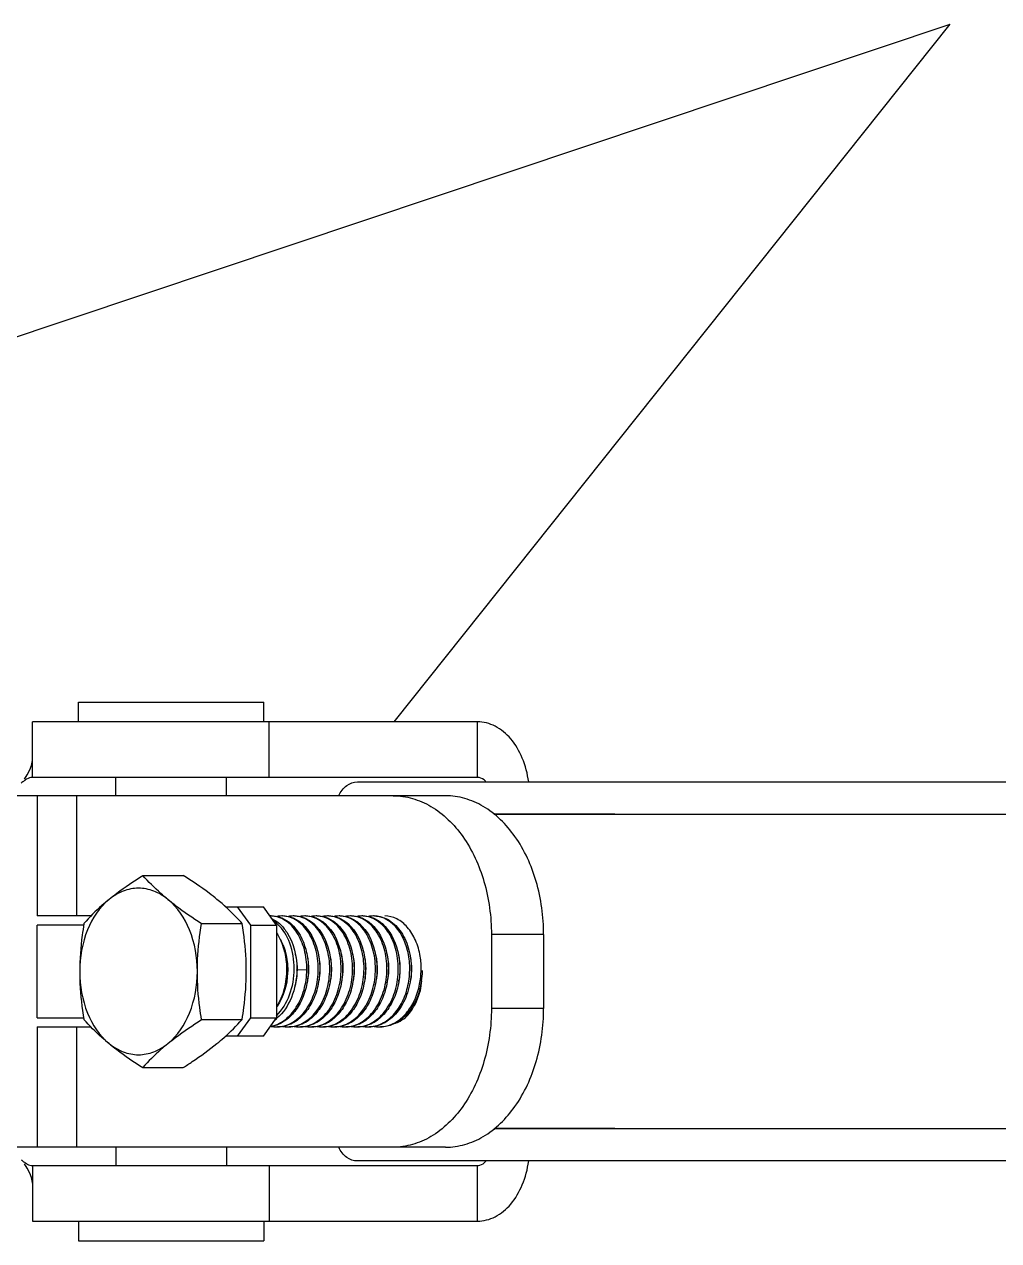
# Model space of a CAD drawing. Extents: x 1382187 to 1725648, y 860327 to 1571294.
# Drawn here: x 1536134 to 1536997, y 1227615 to 1228691 of the extents above; entities that cross this region are included whole.
import ezdxf

# ---------------------------------------------------------------- set-up
doc = ezdxf.new("R2010")
doc.units = 0
doc.header["$LTSCALE"] = 1000
doc.header["$MEASUREMENT"] = 0
doc.styles.get("Standard").update_dxf_attribs({"font": 'gbenor.shx', "bigfont": 'gbcbig.shx'})
doc.dimstyles.get("Standard").update_dxf_attribs({"dimtxt": 0.18, "dimasz": 0.18, "dimexe": 0.18, "dimexo": 0.0625, "dimgap": 0.09, "dimtad": 0, "dimtih": 1, "dimtoh": 1, "dimdec": 4, "dimzin": 0, "dimdsep": 46, "dimtxsty": 'Standard', "dimcen": 0.09, "dimadec": 0, "dimazin": 0, "dimtfac": 1, "dimtdec": 4, "dimtofl": 0, "dimtmove": 0, "dimatfit": 3, "dimfxl": 0, "dimtolj": 1, "dimtzin": 0, "dimarcsym": 0})

msp = doc.modelspace()

# ---------------------------------------------------------------- linework, layer by layer
for p, q in [((1536182.2, 1228073.8), (1536182.2, 1228091.1)), ((1536182.2, 1228091.1), (1536346.4, 1228091.1)), ((1536346.4, 1228073.8), (1536346.4, 1228091.1)), ((1536141.7, 1228024.7), (1536141.7, 1228073.8)), ((1536535.3, 1228073.8), (1536141.7, 1228073.8)), ((1536351.1, 1228024.7), (1536351.1, 1228073.8)), ((1536535.3, 1228024.7), (1536535.3, 1228073.8)), ((1536535.3, 1228024.7), (1536141.7, 1228024.7)), ((1536215.3, 1228008.4), (1536215.3, 1228024.7)), ((1536313.4, 1228008.4), (1536313.4, 1228024.7)), ((1536429.1, 1228020.7), (1538883, 1228020.7)), ((1536460.9, 1228008.4), (1536086, 1228008.4)), ((1536145.8, 1228008.4), (1536145.8, 1227902.1)), ((1536180.5, 1228008.4), (1536180.5, 1227902.1)), ((1536507.2, 1228008.4), (1536460.9, 1228008.4)), ((1536550, 1227992), (1538598.5, 1227992)), ((1536656.9, 1227992), (1536550.4, 1227992)), ((1536239.2, 1227938), (1536275, 1227938)), ((1536193.3, 1227902.1), (1536145.7, 1227902.1)), ((1536312.3, 1227910.3), (1536345.9, 1227910.3)), ((1536322.8, 1227910.3), (1536334.4, 1227893.9)), ((1536357.5, 1227893.9), (1536345.9, 1227910.3)), ((1536145.8, 1227812.1), (1536145.8, 1227893.9)), ((1536186.9, 1227893.9), (1536145.8, 1227893.9)), ((1536291.2, 1227895.5), (1536327.1, 1227895.5)), ((1536334.4, 1227893.9), (1536334.4, 1227812.1)), ((1536334.4, 1227893.9), (1536357.5, 1227893.9)), ((1536357.5, 1227893.9), (1536357.5, 1227812.1)), ((1536547.7, 1227885.7), (1536547.7, 1227820.3)), ((1536593.9, 1227885.7), (1536547.7, 1227885.7)), ((1536593.9, 1227885.7), (1536593.9, 1227820.3)), ((1536375.7, 1227854.2), (1536375.5, 1227854.2)), ((1536384.4, 1227854.5), (1536375.7, 1227854.2)), ((1536593.9, 1227820.3), (1536547.7, 1227820.3)), ((1536145.8, 1227812.1), (1536186.9, 1227812.1)), ((1536145.8, 1227804), (1536145.8, 1227697.6)), ((1536145.8, 1227804), (1536193.3, 1227804)), ((1536180.5, 1227804), (1536180.5, 1227697.6)), ((1536291.2, 1227810.5), (1536327.1, 1227810.5)), ((1536334.4, 1227812.1), (1536322.8, 1227795.8)), ((1536334.4, 1227812.1), (1536357.5, 1227812.1)), ((1536345.9, 1227795.8), (1536357.5, 1227812.1)), ((1536471, 1227813.3), (1536470.9, 1227813.2)), ((1536345.9, 1227795.8), (1536312.3, 1227795.8)), ((1536239.2, 1227768), (1536275, 1227768)), ((1536550, 1227714), (1538598.5, 1227714)), ((1536656.9, 1227714), (1536550.4, 1227714)), ((1536460.9, 1227697.6), (1536086, 1227697.6)), ((1536215.3, 1227697.6), (1536215.3, 1227681.3)), ((1536313.4, 1227697.6), (1536313.4, 1227681.3)), ((1536507.2, 1227697.6), (1536460.9, 1227697.6)), ((1538883, 1227685.4), (1536429.1, 1227685.4)), ((1536141.7, 1227681.3), (1536141.7, 1227632.2)), ((1536141.7, 1227681.3), (1536535.3, 1227681.3)), ((1536351.1, 1227681.3), (1536351.1, 1227632.2)), ((1536535.3, 1227632.2), (1536535.3, 1227681.3)), ((1536141.7, 1227632.2), (1536535.3, 1227632.2)), ((1536182.2, 1227632.2), (1536182.2, 1227614.9)), ((1536346.4, 1227632.2), (1536346.4, 1227614.9)), ((1536182.2, 1227614.9), (1536346.4, 1227614.9))]:
    msp.add_line(p, q)
for points in [[(1536134.4, 1228023.2), (1536136.9, 1228026.9), (1536139.2, 1228031.4), (1536140.7, 1228035.3), (1536141.4, 1228038.2), (1536141.6, 1228039.9), (1536141.7, 1228040.4)], [(1536141.7, 1227665.7), (1536141.6, 1227666.1), (1536141.4, 1227667.8), (1536140.7, 1227670.8), (1536139.2, 1227674.6), (1536136.9, 1227679.1), (1536134.4, 1227682.8)]]:
    msp.add_lwpolyline(points)
for centre, radius, start, end in [((1536151.6, 1227998), 29.3, 123.7883, 124.1887), ((1536352.2, 1227879.9), 22.2, 90.0002, 91.1523), ((1536352.2, 1227879.8), 22.3, 86.7942, 89.9978), ((1536362.3, 1227879.5), 22.6, 90.048, 101.3296), ((1536362.3, 1227879.8), 22.3, 86.7948, 89.9978), ((1536372.5, 1227879.5), 22.6, 90.0486, 101.3889), ((1536372.4, 1227879.8), 22.3, 86.7953, 89.9977), ((1536382.6, 1227879.5), 22.6, 90.0485, 101.3698), ((1536382.6, 1227879.8), 22.3, 86.7955, 89.9977), ((1536392.7, 1227879.5), 22.6, 90.0482, 101.3466), ((1536392.7, 1227879.8), 22.3, 86.7949, 89.9977), ((1536402.8, 1227879.5), 22.6, 90.0488, 101.4019), ((1536402.8, 1227879.8), 22.3, 86.7954, 89.9977), ((1536412.9, 1227879.5), 22.6, 90.0485, 101.3836), ((1536412.9, 1227879.8), 22.3, 86.7954, 89.9977), ((1536423.1, 1227879.5), 22.6, 90.0523, 102.1493), ((1536423, 1227879.8), 22.3, 86.795, 89.9977), ((1536433.2, 1227879.5), 22.6, 90.0489, 101.4175), ((1536433.2, 1227879.8), 22.3, 86.7955, 89.9977), ((1536443.3, 1227879.5), 22.6, 90.0481, 101.3388), ((1536443.3, 1227879.8), 22.3, 86.795, 89.9978), ((1536418.8, 1227855.5), 66.8, 4.1257, 9.4027), ((1536416.5, 1227855.3), 69.1, 358.1063, 4.1306), ((1536306.4, 1227855.3), 69.2, 359.1399, 359.3167), ((1536317.6, 1227855.3), 58.1, 358.9629, 359.1986), ((1536416.9, 1227855.2), 68.6, 347.2993, 358.0279), ((1536416.3, 1227855.3), 69.3, 357.9987, 358.1134), ((1536417.6, 1227855.3), 69.2, 351.1719, 358.0614), ((1536417.6, 1227855.3), 69.2, 358.0532, 358.7181), ((1536349, 1227855.1), 57.1, 348.7877, 350.256), ((1536399.7, 1227855.1), 57, 347.8843, 350.3195), ((1536409.7, 1227855.1), 57.1, 349.0131, 350.0068), ((1536420.2, 1227854.9), 66.6, 344.3304, 351.1869), ((1536422.5, 1227854.3), 64.3, 344.0044, 344.2949), ((1536419.3, 1227849.5), 66.9, 348.6166, 355.814), ((1536357.3, 1227831.1), 27.1, 260.5385, 269.971), ((1536333.9, 1227839.6), 36.9, 307.5195, 310.6239), ((1536357.3, 1227830.8), 26.8, 270.0015, 272.6678), ((1536367.4, 1227831.1), 27.1, 260.5775, 269.9713), ((1536367.4, 1227830.8), 26.8, 270.0015, 272.6681), ((1536377.5, 1227831.1), 27.1, 260.4983, 269.9708), ((1536377.5, 1227830.8), 26.8, 270.0015, 272.6677), ((1536387.6, 1227831.1), 27.1, 260.3354, 269.9695), ((1536387.6, 1227830.8), 26.8, 270.0015, 272.668), ((1536397.8, 1227831.1), 27.1, 260.555, 269.9711), ((1536397.7, 1227830.8), 26.8, 270.0015, 272.6678), ((1536407.9, 1227831.1), 27.1, 260.5143, 269.9708), ((1536407.9, 1227830.8), 26.8, 270.0015, 272.6677), ((1536418, 1227831.1), 27.1, 260.5593, 269.9712), ((1536418, 1227830.8), 26.8, 270.0015, 272.668), ((1536428.1, 1227831.1), 27.1, 260.4778, 269.9708), ((1536428.1, 1227830.8), 26.8, 270.0015, 272.6677), ((1536438.2, 1227831.1), 27.1, 260.5247, 269.9709), ((1536438.2, 1227830.8), 26.8, 270.0015, 272.6677), ((1536448.3, 1227831.1), 27.1, 260.5751, 269.9713), ((1536448.3, 1227830.8), 26.8, 270.0015, 272.6681), ((1536151.6, 1227708.1), 29.3, 235.8113, 236.2117)]:
    msp.add_arc(centre, radius, start, end)
for points, knots in [([(1536580.7, 1228020.7), (1536579.7, 1228027.9), (1536576.2, 1228041.5), (1536566.1, 1228058.9), (1536552.1, 1228070.8), (1536540.7, 1228073.8), (1536535.3, 1228073.8)], [0, 0, 0, 0, 0.287892, 0.552013, 0.786654, 1, 1, 1, 1]), ([(1536135.1, 1228022.2), (1536134.9, 1228022), (1536133.6, 1228021.2), (1536132.5, 1228020.3), (1536131.6, 1228019.5)], [0, 0, 0, 0, 0.231104, 1, 1, 1, 1]), ([(1536141.7, 1228024.7), (1536141.2, 1228024.7), (1536138.9, 1228024.5), (1536136.8, 1228023.3), (1536135.3, 1228022.4)], [0, 0, 0, 0, 0.222245, 1, 1, 1, 1]), ([(1536412.6, 1228008.5), (1536414.3, 1228011.9), (1536418.6, 1228017.9), (1536425.8, 1228020.7), (1536429.1, 1228020.7)], [0, 0, 0, 0, 0.538137, 1, 1, 1, 1]), ([(1536542.9, 1228020.7), (1536542.4, 1228021.4), (1536540.4, 1228023.5), (1536537.4, 1228024.7), (1536535.3, 1228024.7)], [0, 0, 0, 0, 0.274002, 1, 1, 1, 1]), ([(1536460.9, 1228008.4), (1536466.6, 1228008.4), (1536478.3, 1228006.7), (1536501, 1227996.8), (1536525.5, 1227972.3), (1536543.5, 1227932.2), (1536547.7, 1227901.5), (1536547.7, 1227885.7)], [0, 0, 0, 0, 0.103597, 0.210948, 0.445697, 0.712571, 1, 1, 1, 1]), ([(1536593.9, 1227885.7), (1536593.9, 1227901.5), (1536589.8, 1227932.2), (1536571.7, 1227972.3), (1536547.2, 1227996.8), (1536524.5, 1228006.7), (1536512.9, 1228008.4), (1536507.2, 1228008.4)], [0, 0, 0, 0, 0.287429, 0.554303, 0.789052, 0.896403, 1, 1, 1, 1]), ([(1536209.4, 1227916.8), (1536211.6, 1227918.6), (1536221.2, 1227926.1), (1536231.3, 1227933), (1536239.2, 1227938)], [0, 0, 0, 0, 0.237123, 1, 1, 1, 1]), ([(1536261.4, 1227916.8), (1536259.3, 1227918.5), (1536251.5, 1227925.1), (1536244.2, 1227932.4), (1536239.2, 1227938)], [0, 0, 0, 0, 0.268858, 1, 1, 1, 1]), ([(1536304.8, 1227916.8), (1536302.6, 1227918.6), (1536293, 1227926.1), (1536282.9, 1227933), (1536275, 1227938)], [0, 0, 0, 0, 0.237123, 1, 1, 1, 1]), ([(1536261.4, 1227916.8), (1536257.7, 1227919.8), (1536249.5, 1227924.8), (1536235.4, 1227927.5), (1536221.4, 1227924.8), (1536213.2, 1227919.8), (1536209.4, 1227916.8)], [0, 0, 0, 0, 0.257487, 0.5, 0.742513, 1, 1, 1, 1]), ([(1536209.4, 1227916.8), (1536200.9, 1227909.8), (1536187.4, 1227889.2), (1536183.4, 1227865.5), (1536183.4, 1227853)], [0, 0, 0, 0, 0.468341, 1, 1, 1, 1]), ([(1536209.4, 1227916.8), (1536207.3, 1227915), (1536199.4, 1227908.4), (1536192.1, 1227901.1), (1536187.1, 1227895.5)], [0, 0, 0, 0, 0.268858, 1, 1, 1, 1]), ([(1536261.4, 1227916.8), (1536263.7, 1227914.9), (1536273.3, 1227907.4), (1536283.4, 1227900.5), (1536291.2, 1227895.5)], [0, 0, 0, 0, 0.237123, 1, 1, 1, 1]), ([(1536287.5, 1227853), (1536287.5, 1227865.5), (1536283.4, 1227889.2), (1536270, 1227909.8), (1536261.4, 1227916.8)], [0, 0, 0, 0, 0.531659, 1, 1, 1, 1]), ([(1536327.1, 1227895.5), (1536325.5, 1227897.3), (1536318.5, 1227904.8), (1536310.9, 1227911.8), (1536304.8, 1227916.8)], [0, 0, 0, 0, 0.2325, 1, 1, 1, 1]), ([(1536384.4, 1227854.5), (1536384.5, 1227860.5), (1536383.1, 1227872.1), (1536376.7, 1227887.4), (1536366.7, 1227898.5), (1536357.7, 1227901.8), (1536353.4, 1227902)], [0, 0, 0, 0, 0.291821, 0.560232, 0.794326, 1, 1, 1, 1]), ([(1536353.5, 1227902.1), (1536356.4, 1227902.1), (1536362.6, 1227900.8), (1536367.9, 1227897.4), (1536370.2, 1227895.3)], [0, 0, 0, 0, 0.482388, 1, 1, 1, 1]), ([(1536358.5, 1227804), (1536363.2, 1227804.2), (1536373.1, 1227807.5), (1536384.6, 1227818.9), (1536392.3, 1227834.7), (1536395.3, 1227852.9), (1536393.5, 1227871), (1536387.2, 1227886.9), (1536377.1, 1227898.4), (1536367.9, 1227901.8), (1536363.6, 1227902)], [0, 0, 0, 0, 0.109411, 0.23076, 0.366314, 0.510391, 0.653213, 0.784895, 0.899597, 1, 1, 1, 1]), ([(1536363.6, 1227902.1), (1536366.5, 1227902.1), (1536372.7, 1227900.8), (1536378, 1227897.4), (1536380.4, 1227895.3)], [0, 0, 0, 0, 0.482394, 1, 1, 1, 1]), ([(1536368.6, 1227804), (1536373.3, 1227804.2), (1536383.3, 1227807.5), (1536394.8, 1227818.9), (1536402.4, 1227834.7), (1536405.4, 1227852.9), (1536403.7, 1227871), (1536397.4, 1227886.9), (1536387.2, 1227898.4), (1536378, 1227901.8), (1536373.7, 1227902)], [0, 0, 0, 0, 0.109411, 0.23076, 0.366309, 0.510386, 0.653207, 0.784895, 0.899597, 1, 1, 1, 1]), ([(1536373.7, 1227902.1), (1536376.7, 1227902.1), (1536382.9, 1227900.8), (1536388.1, 1227897.4), (1536390.5, 1227895.3)], [0, 0, 0, 0, 0.48237, 1, 1, 1, 1]), ([(1536378.7, 1227804), (1536383.5, 1227804.2), (1536393.4, 1227807.5), (1536404.9, 1227818.9), (1536412.5, 1227834.7), (1536415.5, 1227852.9), (1536413.8, 1227871), (1536407.5, 1227886.9), (1536397.3, 1227898.4), (1536388.1, 1227901.8), (1536383.8, 1227902)], [0, 0, 0, 0, 0.109414, 0.230763, 0.366316, 0.510389, 0.653208, 0.784892, 0.899594, 1, 1, 1, 1]), ([(1536383.8, 1227902.1), (1536386.8, 1227902.1), (1536393, 1227900.8), (1536398.2, 1227897.4), (1536400.6, 1227895.3)], [0, 0, 0, 0, 0.482394, 1, 1, 1, 1]), ([(1536388.9, 1227804), (1536393.6, 1227804.2), (1536403.5, 1227807.5), (1536415, 1227818.9), (1536422.6, 1227834.7), (1536425.7, 1227852.9), (1536423.9, 1227871), (1536417.6, 1227886.9), (1536407.4, 1227898.4), (1536398.2, 1227901.8), (1536393.9, 1227902)], [0, 0, 0, 0, 0.109411, 0.230759, 0.366311, 0.510389, 0.653212, 0.784896, 0.899598, 1, 1, 1, 1]), ([(1536393.9, 1227902.1), (1536396.9, 1227902.1), (1536403.1, 1227900.8), (1536408.3, 1227897.4), (1536410.7, 1227895.3)], [0, 0, 0, 0, 0.482382, 1, 1, 1, 1]), ([(1536399, 1227804), (1536403.7, 1227804.2), (1536413.6, 1227807.5), (1536425.1, 1227818.9), (1536432.7, 1227834.7), (1536435.8, 1227852.9), (1536434, 1227871), (1536427.7, 1227886.9), (1536417.5, 1227898.4), (1536408.4, 1227901.8), (1536404, 1227902)], [0, 0, 0, 0, 0.109413, 0.230762, 0.36631, 0.510386, 0.653205, 0.784893, 0.899595, 1, 1, 1, 1]), ([(1536404.1, 1227902.1), (1536407, 1227902.1), (1536413.2, 1227900.8), (1536418.5, 1227897.4), (1536420.9, 1227895.3)], [0, 0, 0, 0, 0.482371, 1, 1, 1, 1]), ([(1536409.1, 1227804), (1536413.8, 1227804.2), (1536423.7, 1227807.5), (1536435.2, 1227818.9), (1536442.9, 1227834.7), (1536445.9, 1227852.9), (1536444.1, 1227871), (1536437.8, 1227886.9), (1536427.7, 1227898.4), (1536418.5, 1227901.8), (1536414.2, 1227902)], [0, 0, 0, 0, 0.109413, 0.230763, 0.366317, 0.51039, 0.65321, 0.784893, 0.899595, 1, 1, 1, 1]), ([(1536414.2, 1227902.1), (1536417.1, 1227902.1), (1536423.3, 1227900.8), (1536428.6, 1227897.4), (1536431, 1227895.3)], [0, 0, 0, 0, 0.482397, 1, 1, 1, 1]), ([(1536419.2, 1227804), (1536423.9, 1227804.2), (1536433.8, 1227807.5), (1536445.4, 1227818.9), (1536453, 1227834.7), (1536456, 1227852.9), (1536454.3, 1227871), (1536447.9, 1227886.9), (1536437.8, 1227898.4), (1536428.6, 1227901.8), (1536424.3, 1227902)], [0, 0, 0, 0, 0.10941, 0.230759, 0.36631, 0.510388, 0.653211, 0.784896, 0.899598, 1, 1, 1, 1]), ([(1536424.3, 1227902.1), (1536427.3, 1227902.1), (1536433.5, 1227900.8), (1536438.7, 1227897.4), (1536441.1, 1227895.3)], [0, 0, 0, 0, 0.482371, 1, 1, 1, 1]), ([(1536429.3, 1227804), (1536434.1, 1227804.2), (1536444, 1227807.5), (1536455.5, 1227818.9), (1536463.1, 1227834.7), (1536466.1, 1227852.9), (1536464.4, 1227871), (1536458.1, 1227886.9), (1536447.9, 1227898.4), (1536438.7, 1227901.8), (1536434.4, 1227902)], [0, 0, 0, 0, 0.109414, 0.230762, 0.366312, 0.510386, 0.653204, 0.784891, 0.899595, 1, 1, 1, 1]), ([(1536434.4, 1227902.1), (1536437.4, 1227902.1), (1536443.6, 1227900.8), (1536448.8, 1227897.4), (1536451.2, 1227895.3)], [0, 0, 0, 0, 0.48238, 1, 1, 1, 1]), ([(1536444.5, 1227902.1), (1536446.7, 1227902.1), (1536451.2, 1227901.4), (1536459.9, 1227897.4), (1536469.1, 1227887.6), (1536475.7, 1227871.5), (1536477.6, 1227852.9), (1536474.4, 1227834.3), (1536466.5, 1227818.3), (1536454.5, 1227806.9), (1536444.3, 1227804), (1536439.5, 1227804)], [0, 0, 0, 0, 0.049449, 0.100956, 0.214949, 0.346477, 0.489675, 0.634208, 0.769827, 0.890789, 1, 1, 1, 1]), ([(1536460.3, 1227895.1), (1536458, 1227897.1), (1536453.1, 1227900.4), (1536447.3, 1227901.9), (1536444.5, 1227902)], [0, 0, 0, 0, 0.517722, 1, 1, 1, 1]), ([(1536484.7, 1227866.4), (1536483.9, 1227871.3), (1536481.3, 1227880.5), (1536474.2, 1227892.2), (1536464.7, 1227900.1), (1536457, 1227902.1), (1536453.4, 1227902.1)], [0, 0, 0, 0, 0.291651, 0.555731, 0.788679, 1, 1, 1, 1]), ([(1536187.1, 1227895.5), (1536186.6, 1227892), (1536184.4, 1227877.9), (1536183.4, 1227863.7), (1536183.4, 1227853)], [0, 0, 0, 0, 0.248681, 1, 1, 1, 1]), ([(1536287.5, 1227853), (1536287.5, 1227856.6), (1536287.8, 1227870.8), (1536289.5, 1227885), (1536291.2, 1227895.5)], [0, 0, 0, 0, 0.251248, 1, 1, 1, 1]), ([(1536330.8, 1227853), (1536330.8, 1227856.6), (1536330.5, 1227870.8), (1536328.8, 1227885), (1536327.1, 1227895.5)], [0, 0, 0, 0, 0.251248, 1, 1, 1, 1]), ([(1536370.2, 1227895.3), (1536376.8, 1227889.5), (1536383.5, 1227876.4), (1536386.2, 1227857.7), (1536385.1, 1227842.5), (1536380.7, 1227828.3), (1536373.4, 1227816.3), (1536363.7, 1227807.6), (1536355.9, 1227804.7), (1536352, 1227804.2)], [0, 0, 0, 0, 0.238806, 0.375378, 0.515068, 0.651187, 0.778286, 0.893865, 1, 1, 1, 1]), ([(1536353.5, 1227899.7), (1536354.1, 1227899.4), (1536356.4, 1227898.2), (1536358.6, 1227896.6), (1536360.1, 1227895.3)], [0, 0, 0, 0, 0.243018, 1, 1, 1, 1]), ([(1536357.6, 1227813.9), (1536362.7, 1227819), (1536370.6, 1227832.4), (1536374.5, 1227855.2), (1536371, 1227877.5), (1536363.4, 1227890.4), (1536358.5, 1227894.9)], [0, 0, 0, 0, 0.245715, 0.512956, 0.773315, 1, 1, 1, 1]), ([(1536380.4, 1227895.3), (1536387.2, 1227889.2), (1536394, 1227875.4), (1536396.4, 1227855.9), (1536394.7, 1227840.1), (1536389.6, 1227825.7), (1536381.5, 1227813.8), (1536370.8, 1227805.9), (1536362.5, 1227804), (1536358.5, 1227804)], [0, 0, 0, 0, 0.241302, 0.379446, 0.520006, 0.655788, 0.781304, 0.89482, 1, 1, 1, 1]), ([(1536360.1, 1227895.3), (1536362.6, 1227893.1), (1536372.2, 1227881.6), (1536375.7, 1227865.9), (1536375.5, 1227854.5)], [0, 0, 0, 0, 0.224306, 1, 1, 1, 1]), ([(1536390.5, 1227895.3), (1536397.3, 1227889.2), (1536404.2, 1227875.4), (1536406.5, 1227855.9), (1536404.9, 1227840.1), (1536399.8, 1227825.7), (1536391.6, 1227813.8), (1536381, 1227805.9), (1536372.6, 1227804), (1536368.6, 1227804)], [0, 0, 0, 0, 0.241317, 0.379461, 0.520014, 0.655792, 0.781306, 0.894819, 1, 1, 1, 1]), ([(1536400.6, 1227895.3), (1536407.4, 1227889.2), (1536414.3, 1227875.4), (1536416.6, 1227855.9), (1536415, 1227840.1), (1536409.9, 1227825.7), (1536401.7, 1227813.8), (1536391.1, 1227805.9), (1536382.7, 1227804), (1536378.8, 1227804)], [0, 0, 0, 0, 0.24129, 0.379435, 0.519998, 0.655783, 0.781305, 0.89482, 1, 1, 1, 1]), ([(1536410.7, 1227895.3), (1536417.6, 1227889.2), (1536424.4, 1227875.4), (1536426.7, 1227855.9), (1536425.1, 1227840.1), (1536420, 1227825.7), (1536411.9, 1227813.8), (1536401.2, 1227805.9), (1536392.9, 1227804), (1536388.9, 1227804)], [0, 0, 0, 0, 0.241312, 0.379455, 0.520012, 0.655791, 0.781305, 0.89482, 1, 1, 1, 1]), ([(1536420.9, 1227895.3), (1536427.7, 1227889.2), (1536434.5, 1227875.4), (1536436.8, 1227855.9), (1536435.2, 1227840.1), (1536430.1, 1227825.7), (1536422, 1227813.8), (1536411.3, 1227805.9), (1536403, 1227804), (1536399, 1227804)], [0, 0, 0, 0, 0.241314, 0.379459, 0.520012, 0.655791, 0.781307, 0.89482, 1, 1, 1, 1]), ([(1536431, 1227895.3), (1536437.8, 1227889.2), (1536444.6, 1227875.4), (1536447, 1227855.9), (1536445.3, 1227840.1), (1536440.2, 1227825.7), (1536432.1, 1227813.8), (1536421.4, 1227805.9), (1536413.1, 1227804), (1536409.1, 1227804)], [0, 0, 0, 0, 0.241291, 0.379436, 0.519999, 0.655783, 0.781305, 0.89482, 1, 1, 1, 1]), ([(1536441.1, 1227895.3), (1536447.9, 1227889.2), (1536454.8, 1227875.4), (1536457.1, 1227855.9), (1536455.4, 1227840.1), (1536450.4, 1227825.7), (1536442.2, 1227813.8), (1536431.6, 1227805.9), (1536423.2, 1227804), (1536419.2, 1227804)], [0, 0, 0, 0, 0.241321, 0.379464, 0.520018, 0.655795, 0.781306, 0.894819, 1, 1, 1, 1]), ([(1536451.2, 1227895.3), (1536458, 1227889.2), (1536464.9, 1227875.4), (1536467.2, 1227855.9), (1536465.6, 1227840.1), (1536460.5, 1227825.7), (1536452.3, 1227813.8), (1536441.7, 1227805.9), (1536433.3, 1227804), (1536429.4, 1227804)], [0, 0, 0, 0, 0.241301, 0.379446, 0.520004, 0.655787, 0.781306, 0.894819, 1, 1, 1, 1]), ([(1536439.5, 1227804), (1536443.4, 1227804.2), (1536451.5, 1227806.4), (1536461.8, 1227814.6), (1536469.7, 1227826.4), (1536474.5, 1227840.7), (1536476, 1227856.2), (1536473.7, 1227875.5), (1536467, 1227889.1), (1536460.3, 1227895.1)], [0, 0, 0, 0, 0.105385, 0.219488, 0.34542, 0.481197, 0.621395, 0.759049, 1, 1, 1, 1]), ([(1536357.6, 1227887.3), (1536360.6, 1227882.7), (1536365, 1227872.1), (1536367.9, 1227849.4), (1536363.6, 1227831.3), (1536357.5, 1227821.5)], [0, 0, 0, 0, 0.237857, 0.495496, 1, 1, 1, 1]), ([(1536360.7, 1227881.3), (1536363.2, 1227877.1), (1536366.8, 1227867.3), (1536368.5, 1227846.8), (1536363.9, 1227830.8), (1536358.1, 1227822.4)], [0, 0, 0, 0, 0.239537, 0.497847, 1, 1, 1, 1]), ([(1536374.2, 1227868.4), (1536374.5, 1227867.3), (1536375.4, 1227862.7), (1536375.8, 1227858), (1536375.7, 1227854.5)], [0, 0, 0, 0, 0.245441, 1, 1, 1, 1]), ([(1536414.8, 1227868), (1536415.3, 1227866), (1536416.7, 1227857.8), (1536416.3, 1227849.4), (1536415, 1227843.3)], [0, 0, 0, 0, 0.245825, 1, 1, 1, 1]), ([(1536424.8, 1227868.4), (1536425.3, 1227866.5), (1536426.7, 1227858.7), (1536426.5, 1227850.5), (1536425.4, 1227844.6)], [0, 0, 0, 0, 0.2454, 1, 1, 1, 1]), ([(1536475.5, 1227868), (1536475.9, 1227866.1), (1536477.3, 1227858.3), (1536477, 1227850.1), (1536475.9, 1227844.2)], [0, 0, 0, 0, 0.245648, 1, 1, 1, 1]), ([(1536384.7, 1227866.9), (1536385, 1227865.2), (1536386.2, 1227858.1), (1536385.9, 1227850.7), (1536385, 1227845.4)], [0, 0, 0, 0, 0.24614, 1, 1, 1, 1]), ([(1536394.8, 1227867), (1536395.1, 1227865.2), (1536396.3, 1227858.1), (1536396.1, 1227850.8), (1536395.1, 1227845.4)], [0, 0, 0, 0, 0.246098, 1, 1, 1, 1]), ([(1536404.8, 1227867.4), (1536405.2, 1227865.6), (1536406.4, 1227858.4), (1536406.2, 1227850.9), (1536405.3, 1227845.4)], [0, 0, 0, 0, 0.245865, 1, 1, 1, 1]), ([(1536435.2, 1227867.1), (1536435.6, 1227865.3), (1536436.8, 1227858.1), (1536436.5, 1227850.6), (1536435.6, 1227845.2)], [0, 0, 0, 0, 0.246065, 1, 1, 1, 1]), ([(1536445.4, 1227866.9), (1536445.8, 1227865.1), (1536446.9, 1227858), (1536446.7, 1227850.7), (1536445.7, 1227845.4)], [0, 0, 0, 0, 0.246155, 1, 1, 1, 1]), ([(1536455.5, 1227867), (1536455.9, 1227865.3), (1536457, 1227858.2), (1536456.8, 1227850.9), (1536455.9, 1227845.5)], [0, 0, 0, 0, 0.246058, 1, 1, 1, 1]), ([(1536465.5, 1227867.6), (1536465.9, 1227865.8), (1536467.1, 1227858.4), (1536466.9, 1227850.8), (1536465.9, 1227845.2)], [0, 0, 0, 0, 0.245788, 1, 1, 1, 1]), ([(1536183.4, 1227853), (1536183.4, 1227849.4), (1536183.7, 1227835.2), (1536185.4, 1227821), (1536187.1, 1227810.5)], [0, 0, 0, 0, 0.251248, 1, 1, 1, 1]), ([(1536183.4, 1227853), (1536183.4, 1227840.5), (1536187.4, 1227816.9), (1536200.9, 1227796.2), (1536209.4, 1227789.3)], [0, 0, 0, 0, 0.531659, 1, 1, 1, 1]), ([(1536261.4, 1227789.3), (1536270, 1227796.2), (1536283.4, 1227816.9), (1536287.5, 1227840.5), (1536287.5, 1227853)], [0, 0, 0, 0, 0.468341, 1, 1, 1, 1]), ([(1536291.2, 1227810.5), (1536290.6, 1227814), (1536288.5, 1227828.1), (1536287.5, 1227842.3), (1536287.5, 1227853)], [0, 0, 0, 0, 0.248681, 1, 1, 1, 1]), ([(1536327.1, 1227810.5), (1536327.7, 1227814), (1536329.8, 1227828.1), (1536330.8, 1227842.3), (1536330.8, 1227853)], [0, 0, 0, 0, 0.248681, 1, 1, 1, 1]), ([(1536352.2, 1227804.4), (1536356.7, 1227805.3), (1536365.8, 1227809.6), (1536376.1, 1227821.4), (1536382.7, 1227836.9), (1536384.3, 1227848.5), (1536384.4, 1227854.5)], [0, 0, 0, 0, 0.215857, 0.456017, 0.721227, 1, 1, 1, 1]), ([(1536375.5, 1227854.3), (1536375.4, 1227846), (1536372.5, 1227830.2), (1536363.6, 1227816.5), (1536357.9, 1227811.7)], [0, 0, 0, 0, 0.525716, 1, 1, 1, 1]), ([(1536449.6, 1227804), (1536453.5, 1227804.2), (1536461.5, 1227806.4), (1536471.8, 1227814.4), (1536479.6, 1227826), (1536482.8, 1227835.3), (1536483.9, 1227840.1)], [0, 0, 0, 0, 0.219273, 0.456424, 0.717944, 1, 1, 1, 1]), ([(1536484.3, 1227836.6), (1536483.6, 1227834.3), (1536480.7, 1227825.8), (1536475.7, 1227817.9), (1536471, 1227813.3)], [0, 0, 0, 0, 0.264817, 1, 1, 1, 1]), ([(1536471.7, 1227812.4), (1536473.3, 1227813.9), (1536479.3, 1227820.8), (1536483.1, 1227829.5), (1536484.9, 1227836.3)], [0, 0, 0, 0, 0.23319, 1, 1, 1, 1]), ([(1536547.7, 1227820.3), (1536547.7, 1227804.5), (1536543.5, 1227773.8), (1536525.5, 1227733.7), (1536501, 1227709.2), (1536478.3, 1227699.3), (1536466.6, 1227697.6), (1536460.9, 1227697.6)], [0, 0, 0, 0, 0.287429, 0.554303, 0.789052, 0.896403, 1, 1, 1, 1]), ([(1536507.2, 1227697.6), (1536512.9, 1227697.6), (1536524.5, 1227699.3), (1536547.2, 1227709.2), (1536571.7, 1227733.7), (1536589.8, 1227773.8), (1536593.9, 1227804.5), (1536593.9, 1227820.3)], [0, 0, 0, 0, 0.103597, 0.210948, 0.445697, 0.712571, 1, 1, 1, 1]), ([(1536209.4, 1227789.3), (1536207.3, 1227791), (1536199.4, 1227797.7), (1536192.1, 1227804.9), (1536187.1, 1227810.5)], [0, 0, 0, 0, 0.268858, 1, 1, 1, 1]), ([(1536261.4, 1227789.3), (1536263.7, 1227791.1), (1536273.3, 1227798.6), (1536283.4, 1227805.5), (1536291.2, 1227810.5)], [0, 0, 0, 0, 0.237123, 1, 1, 1, 1]), ([(1536304.8, 1227789.3), (1536306.9, 1227791), (1536314.8, 1227797.7), (1536322.1, 1227804.9), (1536327.1, 1227810.5)], [0, 0, 0, 0, 0.268858, 1, 1, 1, 1]), ([(1536470.9, 1227813.2), (1536467.9, 1227810.4), (1536461.4, 1227805.7), (1536453.4, 1227804), (1536449.6, 1227804)], [0, 0, 0, 0, 0.517736, 1, 1, 1, 1]), ([(1536462.8, 1227807.3), (1536463.6, 1227807.6), (1536466.8, 1227808.9), (1536469.7, 1227810.7), (1536471.7, 1227812.4)], [0, 0, 0, 0, 0.242775, 1, 1, 1, 1]), ([(1536209.4, 1227789.3), (1536211.6, 1227787.5), (1536221.2, 1227779.9), (1536231.3, 1227773.1), (1536239.2, 1227768)], [0, 0, 0, 0, 0.237123, 1, 1, 1, 1]), ([(1536209.4, 1227789.3), (1536213.2, 1227786.2), (1536221.4, 1227781.2), (1536235.4, 1227778.5), (1536249.5, 1227781.2), (1536257.7, 1227786.2), (1536261.4, 1227789.3)], [0, 0, 0, 0, 0.257487, 0.5, 0.742513, 1, 1, 1, 1]), ([(1536261.4, 1227789.3), (1536259.3, 1227787.5), (1536251.5, 1227780.9), (1536244.2, 1227773.6), (1536239.2, 1227768)], [0, 0, 0, 0, 0.268858, 1, 1, 1, 1]), ([(1536275, 1227768), (1536277.7, 1227769.8), (1536287.9, 1227776.4), (1536297.8, 1227783.6), (1536304.8, 1227789.3)], [0, 0, 0, 0, 0.261287, 1, 1, 1, 1]), ([(1536429.1, 1227685.4), (1536425.8, 1227685.4), (1536418.6, 1227688.1), (1536414.3, 1227694.1), (1536412.6, 1227697.6)], [0, 0, 0, 0, 0.461863, 1, 1, 1, 1]), ([(1536131.6, 1227686.5), (1536131.9, 1227686.3), (1536133, 1227685.3), (1536134.2, 1227684.4), (1536135.1, 1227683.8)], [0, 0, 0, 0, 0.26918, 1, 1, 1, 1]), ([(1536535.3, 1227632.2), (1536540.7, 1227632.2), (1536552.1, 1227635.2), (1536566.1, 1227647.1), (1536576.2, 1227664.5), (1536579.7, 1227678.2), (1536580.7, 1227685.4)], [0, 0, 0, 0, 0.213346, 0.447987, 0.712108, 1, 1, 1, 1]), ([(1536535.3, 1227681.3), (1536536, 1227681.3), (1536538.9, 1227681.7), (1536541.5, 1227683.6), (1536542.9, 1227685.3)], [0, 0, 0, 0, 0.236834, 1, 1, 1, 1]), ([(1536135.3, 1227683.7), (1536135.9, 1227683.3), (1536137.8, 1227682.1), (1536140, 1227681.3), (1536141.7, 1227681.3)], [0, 0, 0, 0, 0.289589, 1, 1, 1, 1])]:
    msp.add_open_spline(points, degree=3, knots=knots)
for points in [[(1536358.5, 1227894.9), (1536357.4, 1227895.9), (1536356.2, 1227896.9), (1536355, 1227897.7)], [(1536375.7, 1227854.2), (1536375.7, 1227849.5), (1536375, 1227844.8), (1536373.8, 1227840.3)]]:
    msp.add_open_spline(points, degree=3)

# ---------------------------------------------------------------- leaders
for points in [[(1536074.7, 1228396.7), (1536953.8, 1228690.7)], [(1536461.6, 1228073.8), (1536953.8, 1228690.7)]]:
    msp.add_leader(points, dimstyle='Standard', override={"dimgap": 20})

doc.saveas('drawing.dxf')
